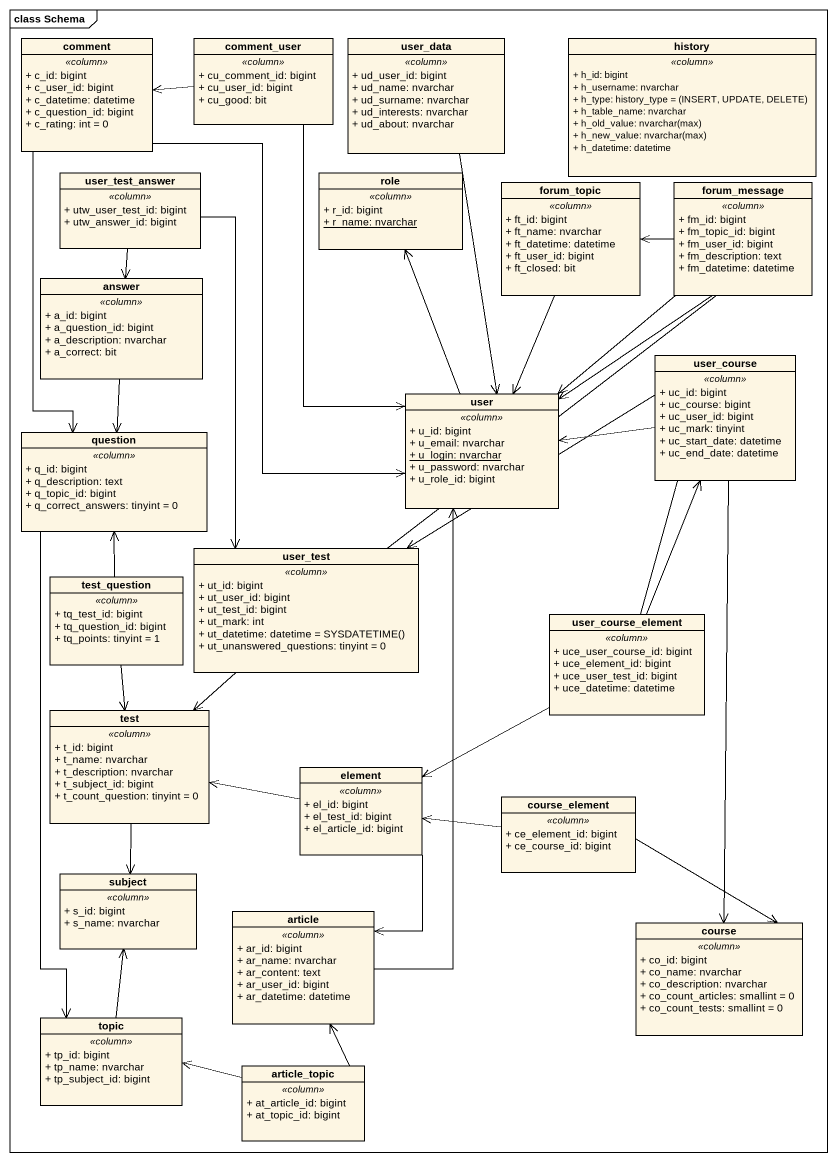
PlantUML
@startuml
mainframe class Schema
hide circle
hide empty members
skinparam classAttributeIconSize 0
class comment {
  .. <<column>> ..
  + c_id: bigint
  + c_user_id: bigint
  + c_datetime: datetime
  + c_question_id: bigint
  + c_rating: int = 0
}
class comment_user {
  .. <<column>> ..
  + cu_comment_id: bigint
  + cu_user_id: bigint
  + cu_good: bit
}
class user_data {
  .. <<column>> ..
  + ud_user_id: bigint
  + ud_name: nvarchar
  + ud_surname: nvarchar
  + ud_interests: nvarchar
  + ud_about: nvarchar
}
class history {
  .. <<column>> ..
  + h_id: bigint
  + h_username: nvarchar
  {field} + h_type: history_type = (INSERT, UPDATE, DELETE)
  + h_table_name: nvarchar
  {field} + h_old_value: nvarchar(max)
  {field} + h_new_value: nvarchar(max)
  + h_datetime: datetime
}
class user_test_answer {
  .. <<column>> ..
  + utw_user_test_id: bigint
  + utw_answer_id: bigint
}
class role {
  .. <<column>> ..
  + r_id: bigint
  {static} + r_name: nvarchar
}
class forum_topic {
  .. <<column>> ..
  + ft_id: bigint
  + ft_name: nvarchar
  + ft_datetime: datetime
  + ft_user_id: bigint
  + ft_closed: bit
}
class forum_message {
  .. <<column>> ..
  + fm_id: bigint
  + fm_topic_id: bigint
  + fm_user_id: bigint
  + fm_description: text
  + fm_datetime: datetime
}
class answer {
  .. <<column>> ..
  + a_id: bigint
  + a_question_id: bigint
  + a_description: nvarchar
  + a_correct: bit
}
class user_course {
  .. <<column>> ..
  + uc_id: bigint
  + uc_course: bigint
  + uc_user_id: bigint
  + uc_mark: tinyint
  + uc_start_date: datetime
  + uc_end_date: datetime
}
class user {
  .. <<column>> ..
  + u_id: bigint
  + u_email: nvarchar
  {static} + u_login: nvarchar
  + u_password: nvarchar
  + u_role_id: bigint
}
class question {
  .. <<column>> ..
  + q_id: bigint
  + q_description: text
  + q_topic_id: bigint
  + q_correct_answers: tinyint = 0
}
class test_question {
  .. <<column>> ..
  + tq_test_id: bigint
  + tq_question_id: bigint
  + tq_points: tinyint = 1
}
class user_test {
  .. <<column>> ..
  + ut_id: bigint
  + ut_user_id: bigint
  + ut_test_id: bigint
  + ut_mark: int
  {field} + ut_datetime: datetime = SYSDATETIME()
  + ut_unanswered_questions: tinyint = 0
}
class user_course_element {
  .. <<column>> ..
  + uce_user_course_id: bigint
  + uce_element_id: bigint
  + uce_user_test_id: bigint
  + uce_datetime: datetime
}
class test {
  .. <<column>> ..
  + t_id: bigint
  + t_name: nvarchar
  + t_description: nvarchar
  + t_subject_id: bigint
  + t_count_question: tinyint = 0
}
class element {
  .. <<column>> ..
  + el_id: bigint
  + el_test_id: bigint
  + el_article_id: bigint
}
class course_element {
  .. <<column>> ..
  + ce_element_id: bigint
  + ce_course_id: bigint
}
class subject {
  .. <<column>> ..
  + s_id: bigint
  + s_name: nvarchar
}
class article {
  .. <<column>> ..
  + ar_id: bigint
  + ar_name: nvarchar
  + ar_content: text
  + ar_user_id: bigint
  + ar_datetime: datetime
}
class course {
  .. <<column>> ..
  + co_id: bigint
  + co_name: nvarchar
  + co_description: nvarchar
  + co_count_articles: smallint = 0
  + co_count_tests: smallint = 0
}
class topic {
  .. <<column>> ..
  + tp_id: bigint
  + tp_name: nvarchar
  + tp_subject_id: bigint
}
class article_topic {
  .. <<column>> ..
  + at_article_id: bigint
  + at_topic_id: bigint
}
comment --> user
comment --> question
comment_user -left-> comment
comment_user --> user
user_data --> user
user_test_answer --> answer
user_test_answer --> user_test
forum_topic --> user
forum_message -left-> forum_topic
forum_message --> user
answer --> question
user_course -left-> user
user_course --> course
user -up-> role
question --> topic
test_question -up-> question
test_question --> test
user_test -up-> user
user_test --> test
user_course_element -up-> user_course
user_course_element -left-> user_test
user_course_element -left-> element
test --> subject
element -left-> test
element --> article
course_element -left-> element
course_element --> course
article -up-> user
topic -up-> subject
article_topic -up-> article
article_topic -left-> topic
@enduml
